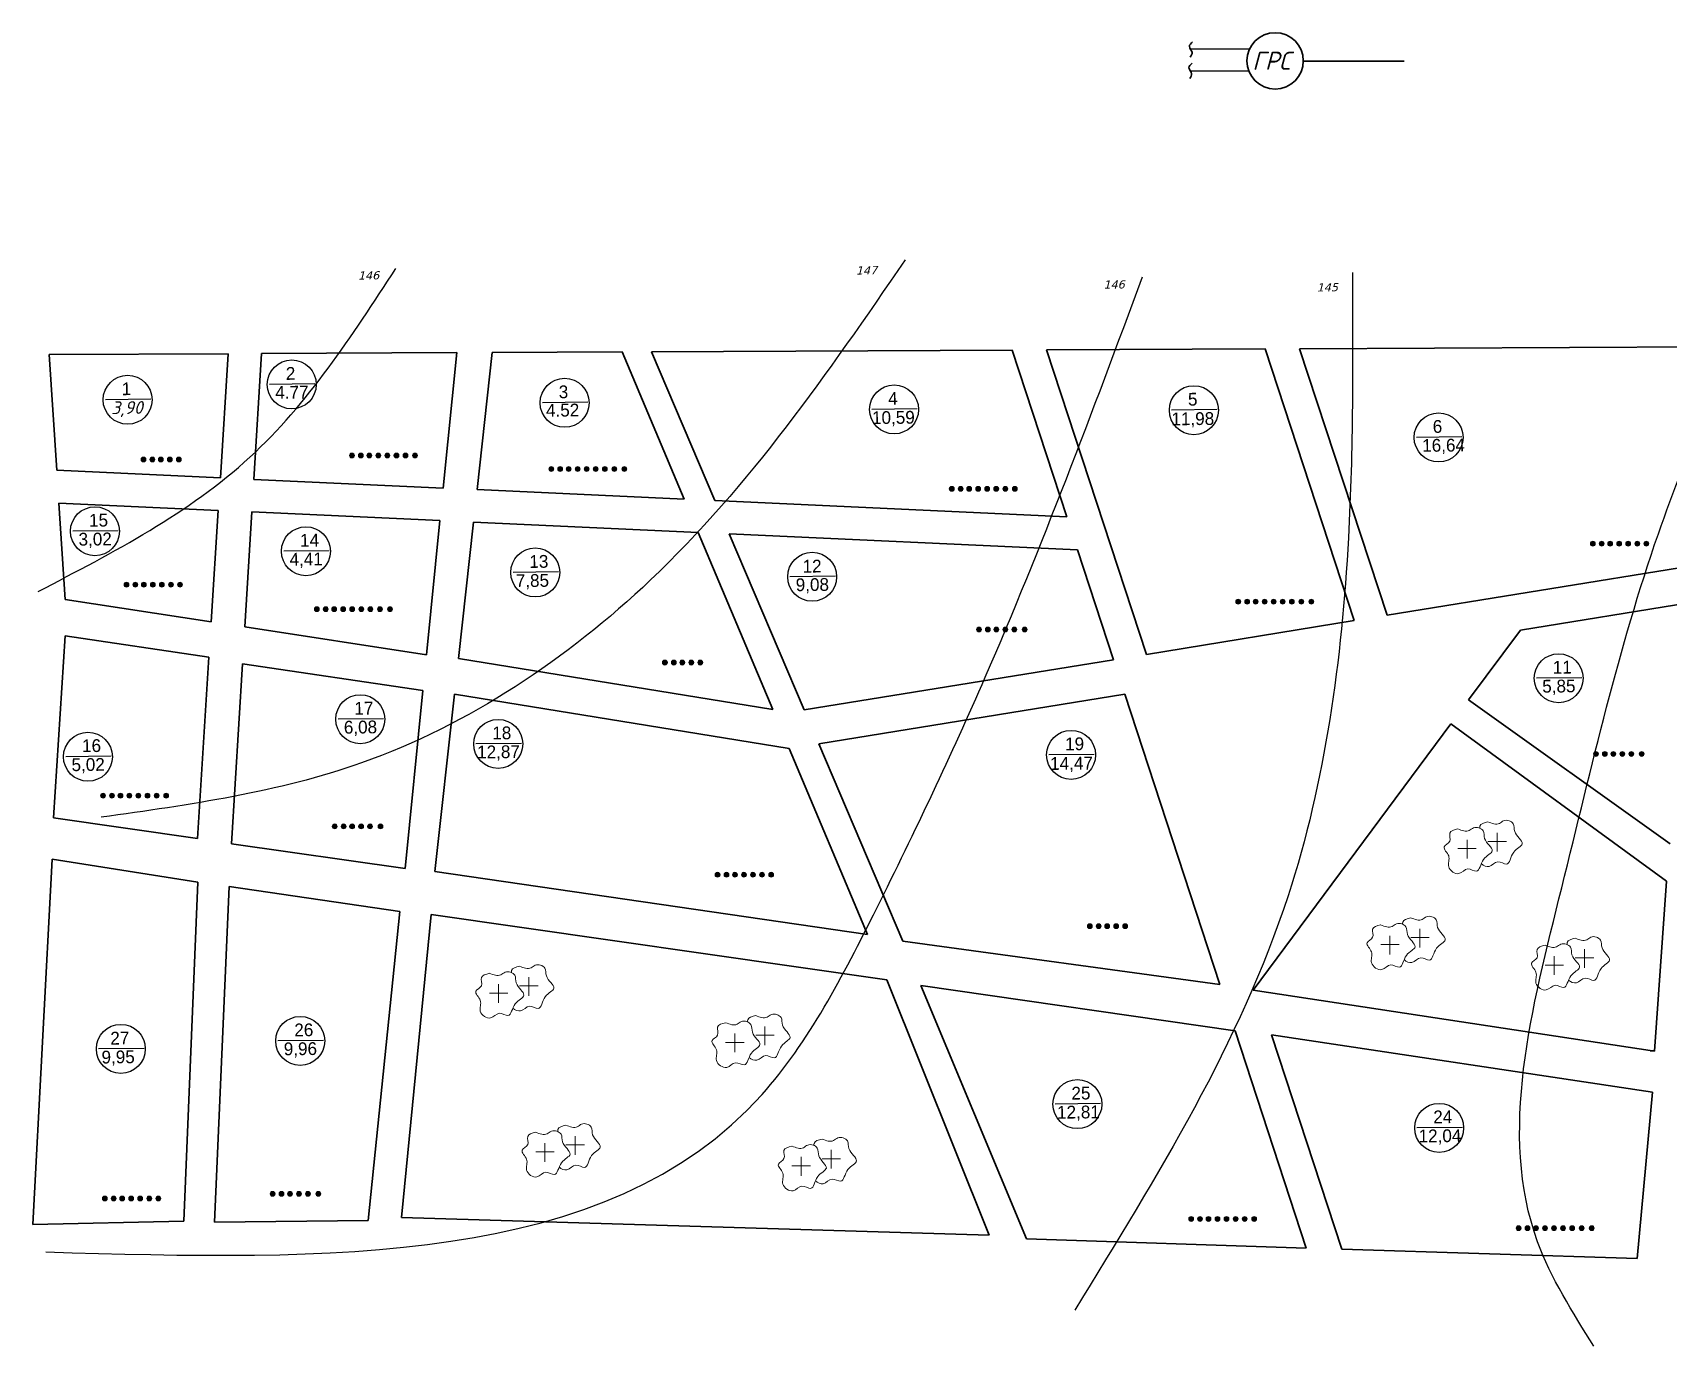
# Model space of a CAD drawing. Header units: millimetres. Extents: x -710977 to 10671, y -929782 to 89628.
# Drawn here: x 2108.1 to 2333.4, y 2163.4 to 2344.3 of the extents above; entities that cross this region are included whole.
import ezdxf

# ---------------------------------------------------------------- set-up
doc = ezdxf.new("R2010")
doc.units = ezdxf.units.MM
doc.header["$LTSCALE"] = 0.4
for name, color, linetype, lineweight in [('2', 5, 'Continuous', 50), ('Тонкая', 82, 'Continuous', 20), ('тп_кварт', 176, 'Continuous', 30)]:
    doc.layers.add(name, color=color, linetype=linetype, lineweight=lineweight)
doc.layers.add('GRP_workPlace', color=100, linetype='Continuous')
doc.layers.add('Площади', color=7, linetype='Continuous')
doc.styles.add('OSNOVNOY', font='simplex.shx', dxfattribs={"oblique": 15, "height": 2.5})
doc.styles.add('style1', font='verdana.ttf', dxfattribs={"oblique": 15})

msp = doc.modelspace()

# ---------------------------------------------------------------- hatches: boundary and pattern name
at = {"layer": 'Тонкая', "ltscale": 10}
for points in [[(2123.725, 2285.564, 1), (2123.054, 2285.564, 1)], [(2124.949, 2285.564, 1), (2124.278, 2285.564, 1)], [(2126.117, 2285.564, 1), (2125.446, 2285.564, 1)], [(2127.356, 2285.564, 1), (2126.685, 2285.564, 1)], [(2128.595, 2285.564, 1), (2127.924, 2285.564, 1)], [(2152.434, 2286.109, 1), (2151.763, 2286.109, 1)], [(2153.658, 2286.109, 1), (2152.987, 2286.109, 1)], [(2154.826, 2286.109, 1), (2154.155, 2286.109, 1)], [(2156.065, 2286.109, 1), (2155.394, 2286.109, 1)], [(2157.304, 2286.109, 1), (2156.633, 2286.109, 1)], [(2158.56, 2286.109, 1), (2157.889, 2286.109, 1)], [(2159.811, 2286.109, 1), (2159.14, 2286.109, 1)], [(2161.123, 2286.109, 1), (2160.452, 2286.109, 1)], [(2179.886, 2284.247, 1), (2179.215, 2284.247, 1)], [(2181.11, 2284.247, 1), (2180.439, 2284.247, 1)], [(2182.278, 2284.247, 1), (2181.606, 2284.247, 1)], [(2183.517, 2284.247, 1), (2182.845, 2284.247, 1)], [(2184.755, 2284.247, 1), (2184.084, 2284.247, 1)], [(2186.012, 2284.247, 1), (2185.341, 2284.247, 1)], [(2187.263, 2284.247, 1), (2186.591, 2284.247, 1)], [(2188.575, 2284.247, 1), (2187.904, 2284.247, 1)], [(2189.958, 2284.247, 1), (2189.286, 2284.247, 1)], [(2235.047, 2281.525, 1), (2234.376, 2281.525, 1)], [(2236.271, 2281.525, 1), (2235.6, 2281.525, 1)], [(2237.439, 2281.525, 1), (2236.767, 2281.525, 1)], [(2238.677, 2281.525, 1), (2238.006, 2281.525, 1)], [(2239.916, 2281.525, 1), (2239.245, 2281.525, 1)], [(2241.173, 2281.525, 1), (2240.502, 2281.525, 1)], [(2242.424, 2281.525, 1), (2241.752, 2281.525, 1)], [(2243.736, 2281.525, 1), (2243.065, 2281.525, 1)], [(2323.336, 2273.976, 1), (2322.665, 2273.976, 1)], [(2324.56, 2273.976, 1), (2323.889, 2273.976, 1)], [(2325.728, 2273.976, 1), (2325.057, 2273.976, 1)], [(2326.967, 2273.976, 1), (2326.295, 2273.976, 1)], [(2328.206, 2273.976, 1), (2327.534, 2273.976, 1)], [(2329.462, 2273.976, 1), (2328.791, 2273.976, 1)], [(2330.713, 2273.976, 1), (2330.042, 2273.976, 1)], [(2121.378, 2268.316, 1), (2120.707, 2268.316, 1)], [(2122.602, 2268.316, 1), (2121.931, 2268.316, 1)], [(2123.77, 2268.316, 1), (2123.099, 2268.316, 1)], [(2125.009, 2268.316, 1), (2124.338, 2268.316, 1)], [(2126.248, 2268.316, 1), (2125.576, 2268.316, 1)], [(2127.504, 2268.316, 1), (2126.833, 2268.316, 1)], [(2128.755, 2268.316, 1), (2128.084, 2268.316, 1)], [(2274.504, 2265.977, 1), (2273.832, 2265.977, 1)], [(2275.728, 2265.977, 1), (2275.056, 2265.977, 1)], [(2276.895, 2265.977, 1), (2276.224, 2265.977, 1)], [(2278.134, 2265.977, 1), (2277.463, 2265.977, 1)], [(2279.373, 2265.977, 1), (2278.702, 2265.977, 1)], [(2280.63, 2265.977, 1), (2279.958, 2265.977, 1)], [(2281.88, 2265.977, 1), (2281.209, 2265.977, 1)], [(2283.193, 2265.977, 1), (2282.521, 2265.977, 1)], [(2284.575, 2265.977, 1), (2283.904, 2265.977, 1)], [(2147.601, 2264.945, 1), (2146.93, 2264.945, 1)], [(2148.825, 2264.945, 1), (2148.154, 2264.945, 1)], [(2149.993, 2264.945, 1), (2149.322, 2264.945, 1)], [(2151.232, 2264.945, 1), (2150.561, 2264.945, 1)], [(2152.471, 2264.945, 1), (2151.8, 2264.945, 1)], [(2153.727, 2264.945, 1), (2153.056, 2264.945, 1)], [(2154.978, 2264.945, 1), (2154.307, 2264.945, 1)], [(2156.29, 2264.945, 1), (2155.619, 2264.945, 1)], [(2157.673, 2264.945, 1), (2157.002, 2264.945, 1)], [(2238.796, 2262.143, 1), (2238.124, 2262.143, 1)], [(2240.02, 2262.143, 1), (2239.348, 2262.143, 1)], [(2241.187, 2262.143, 1), (2240.516, 2262.143, 1)], [(2242.426, 2262.143, 1), (2241.755, 2262.143, 1)], [(2243.665, 2262.143, 1), (2242.994, 2262.143, 1)], [(2245.094, 2262.143, 1), (2244.423, 2262.143, 1)], [(2195.537, 2257.592, 1), (2194.866, 2257.592, 1)], [(2196.761, 2257.592, 1), (2196.09, 2257.592, 1)], [(2197.929, 2257.592, 1), (2197.258, 2257.592, 1)], [(2199.168, 2257.592, 1), (2198.497, 2257.592, 1)], [(2200.407, 2257.592, 1), (2199.736, 2257.592, 1)], [(2323.773, 2245.009, 1), (2323.102, 2245.009, 1)], [(2324.997, 2245.009, 1), (2324.326, 2245.009, 1)], [(2326.165, 2245.009, 1), (2325.493, 2245.009, 1)], [(2327.404, 2245.009, 1), (2326.732, 2245.009, 1)], [(2328.643, 2245.009, 1), (2327.971, 2245.009, 1)], [(2330.072, 2245.009, 1), (2329.4, 2245.009, 1)], [(2118.155, 2239.264, 1), (2117.484, 2239.264, 1)], [(2119.379, 2239.264, 1), (2118.708, 2239.264, 1)], [(2120.546, 2239.264, 1), (2119.875, 2239.264, 1)], [(2121.785, 2239.264, 1), (2121.114, 2239.264, 1)], [(2123.024, 2239.264, 1), (2122.353, 2239.264, 1)], [(2124.281, 2239.264, 1), (2123.61, 2239.264, 1)], [(2125.531, 2239.264, 1), (2124.86, 2239.264, 1)], [(2126.844, 2239.264, 1), (2126.172, 2239.264, 1)], [(2150.063, 2235.028, 1), (2149.391, 2235.028, 1)], [(2151.287, 2235.028, 1), (2150.615, 2235.028, 1)], [(2152.454, 2235.028, 1), (2151.783, 2235.028, 1)], [(2153.693, 2235.028, 1), (2153.022, 2235.028, 1)], [(2154.932, 2235.028, 1), (2154.261, 2235.028, 1)], [(2156.361, 2235.028, 1), (2155.69, 2235.028, 1)], [(2202.793, 2228.37, 1), (2202.121, 2228.37, 1)], [(2204.017, 2228.37, 1), (2203.345, 2228.37, 1)], [(2205.184, 2228.37, 1), (2204.513, 2228.37, 1)], [(2206.423, 2228.37, 1), (2205.752, 2228.37, 1)], [(2207.662, 2228.37, 1), (2206.991, 2228.37, 1)], [(2208.919, 2228.37, 1), (2208.248, 2228.37, 1)], [(2210.169, 2228.37, 1), (2209.498, 2228.37, 1)], [(2254.057, 2221.292, 1), (2253.385, 2221.292, 1)], [(2255.281, 2221.292, 1), (2254.609, 2221.292, 1)], [(2256.448, 2221.292, 1), (2255.777, 2221.292, 1)], [(2257.687, 2221.292, 1), (2257.016, 2221.292, 1)], [(2258.926, 2221.292, 1), (2258.255, 2221.292, 1)], [(2118.396, 2183.773, 1), (2117.724, 2183.773, 1)], [(2119.62, 2183.773, 1), (2118.948, 2183.773, 1)], [(2120.787, 2183.773, 1), (2120.116, 2183.773, 1)], [(2122.026, 2183.773, 1), (2121.355, 2183.773, 1)], [(2123.265, 2183.773, 1), (2122.594, 2183.773, 1)], [(2124.522, 2183.773, 1), (2123.85, 2183.773, 1)], [(2125.772, 2183.773, 1), (2125.101, 2183.773, 1)], [(2141.505, 2184.429, 1), (2140.833, 2184.429, 1)], [(2142.729, 2184.429, 1), (2142.057, 2184.429, 1)], [(2143.896, 2184.429, 1), (2143.225, 2184.429, 1)], [(2145.135, 2184.429, 1), (2144.464, 2184.429, 1)], [(2146.374, 2184.429, 1), (2145.703, 2184.429, 1)], [(2147.803, 2184.429, 1), (2147.132, 2184.429, 1)], [(2268.017, 2180.968, 1), (2267.346, 2180.968, 1)], [(2269.241, 2180.968, 1), (2268.57, 2180.968, 1)], [(2270.409, 2180.968, 1), (2269.737, 2180.968, 1)], [(2271.648, 2180.968, 1), (2270.976, 2180.968, 1)], [(2272.887, 2180.968, 1), (2272.215, 2180.968, 1)], [(2274.143, 2180.968, 1), (2273.472, 2180.968, 1)], [(2275.394, 2180.968, 1), (2274.722, 2180.968, 1)], [(2276.706, 2180.968, 1), (2276.035, 2180.968, 1)], [(2313.12, 2179.697, 1), (2312.449, 2179.697, 1)], [(2314.344, 2179.697, 1), (2313.673, 2179.697, 1)], [(2315.511, 2179.697, 1), (2314.84, 2179.697, 1)], [(2316.75, 2179.697, 1), (2316.079, 2179.697, 1)], [(2317.989, 2179.697, 1), (2317.318, 2179.697, 1)], [(2319.246, 2179.697, 1), (2318.575, 2179.697, 1)], [(2320.496, 2179.697, 1), (2319.825, 2179.697, 1)], [(2321.809, 2179.697, 1), (2321.137, 2179.697, 1)], [(2323.191, 2179.697, 1), (2322.52, 2179.697, 1)]]:
    msp.add_hatch(color=0, dxfattribs=at).paths.add_polyline_path(points)

# ---------------------------------------------------------------- linework, layer by layer
at = {"color": 241, "lineweight": 25}
for p, q in [((2146.997, 2295.977), (2140.743, 2295.907)), ((2124.4, 2293.863), (2118.146, 2293.794)), ((2184.586, 2293.443), (2178.332, 2293.373)), ((2229.958, 2292.532), (2223.704, 2292.463)), ((2271.248, 2292.427), (2264.994, 2292.357)), ((2304.963, 2288.674), (2298.71, 2288.605)), ((2119.899, 2275.755), (2113.645, 2275.685)), ((2148.959, 2272.997), (2142.705, 2272.927)), ((2180.541, 2270.078), (2174.287, 2270.008)), ((2218.677, 2269.486), (2212.424, 2269.416)), ((2321.495, 2255.509), (2315.241, 2255.44)), ((2156.44, 2249.863), (2150.186, 2249.794)), ((2175.433, 2246.459), (2169.179, 2246.39)), ((2118.935, 2244.701), (2112.681, 2244.632)), ((2254.332, 2244.951), (2248.078, 2244.881)), ((2148.166, 2205.56), (2141.912, 2205.49)), ((2123.461, 2204.462), (2117.208, 2204.393)), ((2255.202, 2196.853), (2248.949, 2196.783)), ((2305.036, 2193.58), (2298.782, 2193.511))]:
    msp.add_line(p, q, dxfattribs=at)
at = {"color": 0, "lineweight": 30}
for p, q in [((2110.974, 2236.232), (2112.589, 2261.286)), ((2130.82, 2233.347), (2110.974, 2236.232))]:
    msp.add_line(p, q, dxfattribs=at)
at = {"color": 241, "lineweight": 25}
for centre in [(2143.804, 2295.903), (2121.207, 2293.79), (2181.394, 2293.369), (2226.766, 2292.458), (2268.055, 2292.353), (2301.771, 2288.6), (2116.707, 2275.681), (2145.766, 2272.923), (2177.348, 2270.004), (2215.485, 2269.412), (2318.302, 2255.436), (2153.248, 2249.79), (2172.241, 2246.386), (2251.14, 2244.877), (2115.743, 2244.627), (2120.269, 2204.389), (2144.974, 2205.486), (2252.01, 2196.779), (2301.843, 2193.507)]:
    msp.add_circle(centre, 3.373, dxfattribs=at)
at = {"ltscale": 0.5}
for points in [[(2108.898, 2267.391), (2138.057, 2285.894), (2158.152, 2311.878)], [(2228.289, 2313.059), (2193.221, 2268.966), (2153.424, 2243.769), (2117.567, 2236.289)], [(2289.897, 2311.33), (2289.342, 2274.77), (2281.026, 2225.469), (2251.642, 2168.412)], [(2109.96, 2176.424), (2208.588, 2198.101), (2224.349, 2223.691), (2239.322, 2255.58), (2260.994, 2310.697)], [(2323.162, 2163.427), (2315.4, 2177.829), (2318.726, 2226.576), (2332.032, 2275.324), (2346.447, 2310.222)]]:
    msp.add_spline(points, degree=3, dxfattribs=at)
at = {"layer": 'GRP_workPlace', "color": 4, "lineweight": 30}
for p, q in [((2135.069, 2300.129), (2110.415, 2300.013)), ((2110.415, 2300.013), (2111.442, 2284.073)), ((2135.069, 2300.129), (2133.981, 2283.036)), ((2138.582, 2282.824), (2139.647, 2300.15)), ((2166.545, 2300.277), (2139.647, 2300.15)), ((2166.545, 2300.277), (2164.672, 2281.624)), ((2169.338, 2281.409), (2171.424, 2300.3)), ((2189.314, 2300.384), (2171.424, 2300.3)), ((2189.314, 2300.384), (2197.855, 2280.097)), ((2243.034, 2300.636), (2193.355, 2300.403)), ((2202.098, 2279.902), (2193.355, 2300.403)), ((2243.034, 2300.636), (2250.552, 2277.673)), ((2277.896, 2300.8), (2247.743, 2300.658)), ((2247.743, 2300.658), (2261.526, 2258.726)), ((2277.896, 2300.8), (2290.151, 2263.365)), ((2111.442, 2284.073), (2133.981, 2283.036)), ((2138.582, 2282.824), (2164.672, 2281.624)), ((2169.338, 2281.409), (2197.855, 2280.097)), ((2202.098, 2279.902), (2250.552, 2277.673)), ((2111.733, 2279.56), (2112.589, 2266.286)), ((2111.733, 2279.56), (2133.696, 2278.549)), ((2133.696, 2278.549), (2132.72, 2263.202)), ((2137.333, 2262.496), (2138.306, 2278.337)), ((2138.306, 2278.337), (2164.223, 2277.145)), ((2164.223, 2277.145), (2162.367, 2258.661)), ((2166.767, 2258.133), (2168.843, 2276.932)), ((2168.843, 2276.932), (2199.787, 2275.508)), ((2199.787, 2275.508), (2210.058, 2251.116)), ((2214.389, 2251.085), (2204.056, 2275.312)), ((2204.056, 2275.312), (2252.048, 2273.104)), ((2252.048, 2273.104), (2256.995, 2257.991)), ((2112.589, 2266.286), (2132.72, 2263.202)), ((2137.333, 2262.496), (2162.367, 2258.661)), ((2290.151, 2263.365), (2261.526, 2258.726)), ((2112.589, 2261.286), (2132.411, 2258.348)), ((2132.411, 2258.348), (2130.82, 2233.347)), ((2135.498, 2232.643), (2137.021, 2257.418)), ((2137.021, 2257.418), (2161.873, 2253.737)), ((2166.767, 2258.133), (2210.058, 2251.116)), ((2256.995, 2257.991), (2214.389, 2251.085)), ((2161.873, 2253.737), (2159.415, 2229.249)), ((2163.532, 2228.832), (2166.225, 2253.22)), ((2166.225, 2253.22), (2212.317, 2245.749)), ((2258.55, 2253.243), (2216.384, 2246.409)), ((2258.55, 2253.243), (2271.64, 2213.259)), ((2227.98, 2219.219), (2216.384, 2246.409)), ((2212.317, 2245.749), (2223.093, 2220.156)), ((2159.415, 2229.249), (2135.498, 2232.643)), ((2108.131, 2180.221), (2110.793, 2230.535)), ((2110.793, 2230.535), (2130.891, 2227.363)), ((2223.093, 2220.156), (2163.532, 2228.832)), ((2130.891, 2227.363), (2128.966, 2180.647)), ((2133.183, 2180.533), (2135.187, 2226.734)), ((2135.187, 2226.734), (2158.672, 2223.298)), ((2158.672, 2223.298), (2154.337, 2180.741)), ((2271.64, 2213.259), (2227.98, 2219.219)), ((2245.001, 2178.206), (2230.46, 2213.107)), ((2230.46, 2213.107), (2273.724, 2206.891)), ((2273.724, 2206.891), (2283.535, 2176.925)), ((2128.966, 2180.647), (2108.131, 2180.221)), ((2154.337, 2180.741), (2133.183, 2180.533)), ((2283.535, 2176.925), (2245.001, 2178.206))]:
    msp.add_line(p, q, dxfattribs=at)
at = {"layer": 'GRP_workPlace', "color": 6, "lineweight": 30}
for p, q in [((2339.002, 2301.087), (2282.605, 2300.822)), ((2282.605, 2300.822), (2294.676, 2264.099)), ((2336.64, 2270.901), (2294.676, 2264.099)), ((2336.244, 2265.837), (2313.04, 2262.075)), ((2305.899, 2252.449), (2313.04, 2262.075)), ((2305.899, 2252.449), (2333.646, 2232.629)), ((2331.24, 2198.436), (2278.755, 2206.311)), ((2278.755, 2206.311), (2288.451, 2176.813)), ((2329.124, 2175.514), (2331.24, 2198.436)), ((2288.451, 2176.813), (2329.124, 2175.514))]:
    msp.add_line(p, q, dxfattribs=at)
at = {"layer": 'GRP_workPlace', "color": 0, "lineweight": 30}
for p, q in [((2276.236, 2212.467), (2303.446, 2249.144)), ((2303.446, 2249.144), (2333.154, 2227.472)), ((2333.154, 2227.472), (2331.515, 2204.076)), ((2158.903, 2181.183), (2163, 2222.892)), ((2163, 2222.892), (2225.784, 2213.896)), ((2225.784, 2213.896), (2239.867, 2178.744)), ((2331.515, 2204.076), (2276.236, 2212.467)), ((2330.965, 2204.076), (2331.521, 2204.16)), ((2239.867, 2178.744), (2158.903, 2181.183))]:
    msp.add_line(p, q, dxfattribs=at)
at = {"layer": 'Тонкая', "color": 0}
for p, q in [((2305.677, 2231.967), (2305.677, 2233.187)), ((2305.677, 2233.187), (2305.677, 2230.604)), ((2309.824, 2234.164), (2309.824, 2231.581)), ((2309.824, 2232.945), (2309.824, 2234.164)), ((2295.054, 2218.745), (2295.054, 2219.964)), ((2295.054, 2219.964), (2295.054, 2217.381)), ((2299.202, 2220.942), (2299.202, 2218.359)), ((2299.202, 2219.723), (2299.202, 2220.942)), ((2317.702, 2215.94), (2317.702, 2217.16)), ((2317.702, 2217.16), (2317.702, 2214.576)), ((2321.85, 2218.137), (2321.85, 2215.554)), ((2321.85, 2216.918), (2321.85, 2218.137)), ((2172.302, 2212.081), (2172.302, 2213.3)), ((2172.302, 2213.3), (2172.302, 2210.717)), ((2176.45, 2214.278), (2176.45, 2211.695)), ((2176.45, 2213.058), (2176.45, 2214.278)), ((2204.832, 2205.28), (2204.832, 2206.499)), ((2204.832, 2206.499), (2204.832, 2203.916)), ((2208.98, 2207.477), (2208.98, 2204.894)), ((2208.98, 2206.257), (2208.98, 2207.477)), ((2182.828, 2192.388), (2182.828, 2189.804)), ((2182.828, 2191.168), (2182.828, 2192.388)), ((2178.681, 2190.191), (2178.681, 2191.41)), ((2178.681, 2191.41), (2178.681, 2188.827)), ((2218.122, 2190.475), (2218.122, 2187.892)), ((2218.122, 2189.255), (2218.122, 2190.475)), ((2213.975, 2188.278), (2213.975, 2189.497)), ((2213.975, 2189.497), (2213.975, 2186.914))]:
    msp.add_line(p, q, dxfattribs=at)
at = {"layer": 'Тонкая', "color": 0, "ltscale": 10}
for centre in [(2123.39, 2285.564), (2124.614, 2285.564), (2125.781, 2285.564), (2127.02, 2285.564), (2128.259, 2285.564), (2152.099, 2286.109), (2153.323, 2286.109), (2154.49, 2286.109), (2155.729, 2286.109), (2156.968, 2286.109), (2158.225, 2286.109), (2159.475, 2286.109), (2160.788, 2286.109), (2179.55, 2284.247), (2180.774, 2284.247), (2181.942, 2284.247), (2183.181, 2284.247), (2184.42, 2284.247), (2185.676, 2284.247), (2186.927, 2284.247), (2188.239, 2284.247), (2189.622, 2284.247), (2234.711, 2281.525), (2235.935, 2281.525), (2237.103, 2281.525), (2238.342, 2281.525), (2239.581, 2281.525), (2240.837, 2281.525), (2242.088, 2281.525), (2243.4, 2281.525), (2323.001, 2273.976), (2324.225, 2273.976), (2325.392, 2273.976), (2326.631, 2273.976), (2327.87, 2273.976), (2329.127, 2273.976), (2330.377, 2273.976), (2121.043, 2268.316), (2122.267, 2268.316), (2123.434, 2268.316), (2124.673, 2268.316), (2125.912, 2268.316), (2127.169, 2268.316), (2128.419, 2268.316), (2274.168, 2265.977), (2275.392, 2265.977), (2276.56, 2265.977), (2277.798, 2265.977), (2279.037, 2265.977), (2280.294, 2265.977), (2281.545, 2265.977), (2282.857, 2265.977), (2284.24, 2265.977), (2147.266, 2264.945), (2148.49, 2264.945), (2149.657, 2264.945), (2150.896, 2264.945), (2152.135, 2264.945), (2153.392, 2264.945), (2154.642, 2264.945), (2155.955, 2264.945), (2157.337, 2264.945), (2238.46, 2262.143), (2239.684, 2262.143), (2240.852, 2262.143), (2242.091, 2262.143), (2243.33, 2262.143), (2244.759, 2262.143), (2195.202, 2257.592), (2196.426, 2257.592), (2197.593, 2257.592), (2198.832, 2257.592), (2200.071, 2257.592), (2323.437, 2245.009), (2324.661, 2245.009), (2325.829, 2245.009), (2327.068, 2245.009), (2328.307, 2245.009), (2329.736, 2245.009), (2117.819, 2239.264), (2119.043, 2239.264), (2120.211, 2239.264), (2121.45, 2239.264), (2122.689, 2239.264), (2123.945, 2239.264), (2125.196, 2239.264), (2126.508, 2239.264), (2149.727, 2235.028), (2150.951, 2235.028), (2152.119, 2235.028), (2153.358, 2235.028), (2154.597, 2235.028), (2156.026, 2235.028), (2202.457, 2228.37), (2203.681, 2228.37), (2204.849, 2228.37), (2206.088, 2228.37), (2207.327, 2228.37), (2208.583, 2228.37), (2209.834, 2228.37), (2253.721, 2221.292), (2254.945, 2221.292), (2256.113, 2221.292), (2257.352, 2221.292), (2258.59, 2221.292), (2118.06, 2183.773), (2119.284, 2183.773), (2120.452, 2183.773), (2121.69, 2183.773), (2122.929, 2183.773), (2124.186, 2183.773), (2125.437, 2183.773), (2141.169, 2184.429), (2142.393, 2184.429), (2143.561, 2184.429), (2144.799, 2184.429), (2146.038, 2184.429), (2147.467, 2184.429), (2267.681, 2180.968), (2268.905, 2180.968), (2270.073, 2180.968), (2271.312, 2180.968), (2272.551, 2180.968), (2273.807, 2180.968), (2275.058, 2180.968), (2276.37, 2180.968), (2312.784, 2179.697), (2314.008, 2179.697), (2315.176, 2179.697), (2316.415, 2179.697), (2317.654, 2179.697), (2318.91, 2179.697), (2320.161, 2179.697), (2321.473, 2179.697), (2322.856, 2179.697)]:
    msp.add_circle(centre, 0.336, dxfattribs=at)
at = {"layer": 'Тонкая', "color": 0}
for points in [[(2304.413, 2234.683), (2303.303, 2234.083), (2303.303, 2232.973), (2302.537, 2232.208), (2303.152, 2230.963), (2303.152, 2229.463), (2304.563, 2228.533), (2305.785, 2229.172), (2306.965, 2228.863), (2307.96, 2230.488), (2309.141, 2231.669), (2308.101, 2233.363), (2307.895, 2234.413), (2306.575, 2234.833), (2305.989, 2234.47), (2304.408, 2234.677)], [(2308.556, 2232.945), (2311.109, 2232.945)], [(2304.409, 2231.967), (2306.961, 2231.967)], [(2293.791, 2221.461), (2292.68, 2220.861), (2292.68, 2219.751), (2291.915, 2218.985), (2292.53, 2217.741), (2292.53, 2216.241), (2293.941, 2215.311), (2295.163, 2215.949), (2296.342, 2215.641), (2297.338, 2217.266), (2298.518, 2218.446), (2297.479, 2220.141), (2297.273, 2221.191), (2295.952, 2221.611), (2295.367, 2221.248), (2293.785, 2221.455)], [(2297.933, 2219.723), (2300.486, 2219.723)], [(2316.439, 2218.656), (2315.328, 2218.056), (2315.328, 2216.946), (2314.563, 2216.181), (2315.178, 2214.936), (2315.178, 2213.436), (2316.589, 2212.506), (2317.811, 2213.145), (2318.99, 2212.836), (2319.986, 2214.461), (2321.166, 2215.641), (2320.127, 2217.336), (2319.921, 2218.386), (2318.6, 2218.806), (2318.015, 2218.443), (2316.433, 2218.65)], [(2293.786, 2218.745), (2296.339, 2218.745)], [(2320.581, 2216.918), (2323.134, 2216.918)], [(2171.039, 2214.796), (2169.928, 2214.196), (2169.928, 2213.086), (2169.163, 2212.321), (2169.778, 2211.076), (2169.778, 2209.576), (2171.189, 2208.646), (2172.411, 2209.285), (2173.59, 2208.976), (2174.586, 2210.601), (2175.766, 2211.782), (2174.727, 2213.476), (2174.521, 2214.526), (2173.2, 2214.946), (2172.615, 2214.584), (2171.033, 2214.79)], [(2316.434, 2215.94), (2318.987, 2215.94)], [(2175.181, 2213.058), (2177.734, 2213.058)], [(2171.034, 2212.081), (2173.587, 2212.081)], [(2203.569, 2207.995), (2202.458, 2207.395), (2202.458, 2206.285), (2201.693, 2205.52), (2202.308, 2204.276), (2202.308, 2202.776), (2203.719, 2201.846), (2204.941, 2202.484), (2206.12, 2202.176), (2207.116, 2203.8), (2208.296, 2204.981), (2207.257, 2206.675), (2207.051, 2207.725), (2205.73, 2208.145), (2205.145, 2207.783), (2203.563, 2207.99)], [(2207.711, 2206.257), (2210.264, 2206.257)], [(2203.564, 2205.28), (2206.117, 2205.28)], [(2177.417, 2192.906), (2176.306, 2192.306), (2176.306, 2191.196), (2175.541, 2190.431), (2176.156, 2189.186), (2176.156, 2187.686), (2177.567, 2186.756), (2178.789, 2187.395), (2179.969, 2187.086), (2180.964, 2188.711), (2182.145, 2189.892), (2181.105, 2191.586), (2180.899, 2192.636), (2179.578, 2193.056), (2178.993, 2192.694), (2177.412, 2192.9)], [(2177.412, 2190.191), (2179.965, 2190.191)], [(2181.56, 2191.168), (2184.113, 2191.168)], [(2212.711, 2190.993), (2211.6, 2190.393), (2211.6, 2189.283), (2210.835, 2188.518), (2211.45, 2187.273), (2211.45, 2185.774), (2212.861, 2184.844), (2214.083, 2185.482), (2215.263, 2185.174), (2216.258, 2186.798), (2217.439, 2187.979), (2216.399, 2189.673), (2216.193, 2190.723), (2214.872, 2191.143), (2214.287, 2190.781), (2212.705, 2190.987)], [(2212.706, 2188.278), (2215.259, 2188.278)], [(2216.854, 2189.255), (2219.407, 2189.255)]]:
    msp.add_spline(points, degree=3, dxfattribs=at)
for points, knots in [([(2308.561, 2235.661), (2308.053, 2235.534), (2307.425, 2235.377), (2307.428, 2234.885), (2307.438, 2234.785)], [0, 0, 0, 0, 1.2624019, 1.5601918, 1.5601918, 1.5601918, 1.5601918]), ([(2307.643, 2229.9), (2307.938, 2229.615), (2308.893, 2229.203), (2309.783, 2230.577), (2311.557, 2229.259), (2311.69, 2231.698), (2314.096, 2232.6), (2311.983, 2233.975), (2312.321, 2235.606), (2310.844, 2236.087), (2309.934, 2235.129), (2309.122, 2235.438), (2308.555, 2235.655)], [6.9446187, 6.9446187, 6.9446187, 6.9446187, 8.0326898, 9.4115689, 10.6307294, 12.536176, 14.2057588, 16.1935864, 17.2635322, 18.6495446, 19.3379741, 20.9331365, 20.9331365, 20.9331365, 20.9331365]), ([(2297.938, 2222.438), (2297.43, 2222.311), (2296.802, 2222.155), (2296.806, 2221.662), (2296.816, 2221.562)], [0, 0, 0, 0, 1.2624019, 1.5601918, 1.5601918, 1.5601918, 1.5601918]), ([(2297.02, 2216.678), (2297.316, 2216.393), (2298.271, 2215.981), (2299.16, 2217.354), (2300.934, 2216.036), (2301.067, 2218.475), (2303.474, 2219.377), (2301.36, 2220.753), (2301.699, 2222.384), (2300.222, 2222.865), (2299.312, 2221.906), (2298.5, 2222.216), (2297.933, 2222.432)], [6.9446187, 6.9446187, 6.9446187, 6.9446187, 8.0326898, 9.4115689, 10.6307294, 12.536176, 14.2057588, 16.1935864, 17.2635322, 18.6495446, 19.3379741, 20.9331365, 20.9331365, 20.9331365, 20.9331365]), ([(2320.586, 2219.633), (2320.078, 2219.507), (2319.45, 2219.35), (2319.454, 2218.858), (2319.464, 2218.757)], [0, 0, 0, 0, 1.2624019, 1.5601918, 1.5601918, 1.5601918, 1.5601918]), ([(2319.668, 2213.873), (2319.964, 2213.588), (2320.919, 2213.176), (2321.808, 2214.55), (2323.582, 2213.231), (2323.715, 2215.67), (2326.122, 2216.572), (2324.008, 2217.948), (2324.347, 2219.579), (2322.87, 2220.06), (2321.96, 2219.102), (2321.148, 2219.411), (2320.581, 2219.627)], [6.9446187, 6.9446187, 6.9446187, 6.9446187, 8.0326898, 9.4115689, 10.6307294, 12.536176, 14.2057588, 16.1935864, 17.2635322, 18.6495446, 19.3379741, 20.9331365, 20.9331365, 20.9331365, 20.9331365]), ([(2175.186, 2215.774), (2174.678, 2215.647), (2174.05, 2215.491), (2174.054, 2214.998), (2174.064, 2214.898)], [0, 0, 0, 0, 1.2624019, 1.5601918, 1.5601918, 1.5601918, 1.5601918]), ([(2174.268, 2210.013), (2174.564, 2209.729), (2175.519, 2209.316), (2176.408, 2210.69), (2178.182, 2209.372), (2178.315, 2211.811), (2180.722, 2212.713), (2178.608, 2214.088), (2178.947, 2215.72), (2177.47, 2216.201), (2176.56, 2215.242), (2175.748, 2215.552), (2175.181, 2215.768)], [6.9446187, 6.9446187, 6.9446187, 6.9446187, 8.0326898, 9.4115689, 10.6307294, 12.536176, 14.2057588, 16.1935864, 17.2635322, 18.6495446, 19.3379741, 20.9331365, 20.9331365, 20.9331365, 20.9331365]), ([(2207.716, 2208.973), (2207.208, 2208.846), (2206.58, 2208.69), (2206.584, 2208.197), (2206.594, 2208.097)], [0, 0, 0, 0, 1.2624019, 1.5601918, 1.5601918, 1.5601918, 1.5601918]), ([(2206.798, 2203.213), (2207.094, 2202.928), (2208.049, 2202.516), (2208.938, 2203.889), (2210.712, 2202.571), (2210.845, 2205.01), (2213.252, 2205.912), (2211.138, 2207.288), (2211.477, 2208.919), (2210, 2209.4), (2209.09, 2208.441), (2208.278, 2208.751), (2207.71, 2208.967)], [6.9446187, 6.9446187, 6.9446187, 6.9446187, 8.0326898, 9.4115689, 10.6307294, 12.536176, 14.2057588, 16.1935864, 17.2635322, 18.6495446, 19.3379741, 20.9331365, 20.9331365, 20.9331365, 20.9331365]), ([(2180.646, 2188.123), (2180.942, 2187.838), (2181.897, 2187.426), (2182.786, 2188.8), (2184.561, 2187.482), (2184.694, 2189.921), (2187.1, 2190.823), (2184.987, 2192.198), (2185.325, 2193.829), (2183.848, 2194.311), (2182.938, 2193.352), (2182.126, 2193.661), (2181.559, 2193.878)], [6.9446187, 6.9446187, 6.9446187, 6.9446187, 8.0326898, 9.4115689, 10.6307294, 12.536176, 14.2057588, 16.1935864, 17.2635322, 18.6495446, 19.3379741, 20.9331365, 20.9331365, 20.9331365, 20.9331365]), ([(2181.565, 2193.884), (2181.056, 2193.757), (2180.429, 2193.6), (2180.432, 2193.108), (2180.442, 2193.008)], [0, 0, 0, 0, 1.2624019, 1.5601918, 1.5601918, 1.5601918, 1.5601918]), ([(2216.858, 2191.971), (2216.35, 2191.844), (2215.722, 2191.688), (2215.726, 2191.195), (2215.736, 2191.095)], [0, 0, 0, 0, 1.2624019, 1.5601918, 1.5601918, 1.5601918, 1.5601918]), ([(2215.94, 2186.211), (2216.236, 2185.926), (2217.191, 2185.514), (2218.08, 2186.887), (2219.855, 2185.569), (2219.988, 2188.008), (2222.394, 2188.91), (2220.281, 2190.286), (2220.619, 2191.917), (2219.142, 2192.398), (2218.232, 2191.439), (2217.42, 2191.749), (2216.853, 2191.965)], [6.9446187, 6.9446187, 6.9446187, 6.9446187, 8.0326898, 9.4115689, 10.6307294, 12.536176, 14.2057588, 16.1935864, 17.2635322, 18.6495446, 19.3379741, 20.9331365, 20.9331365, 20.9331365, 20.9331365])]:
    msp.add_open_spline(points, degree=3, knots=knots, dxfattribs=at)
at = {"layer": 'тп_кварт'}
for p, q in [((2275.739, 2342.119), (2267.596, 2342.069)), ((2275.62, 2339.087), (2267.61, 2339.028)), ((2283.124, 2340.4), (2297.015, 2340.4))]:
    msp.add_line(p, q, dxfattribs=at)
msp.add_circle((2279.246, 2340.463), 3.878, dxfattribs=at)
for points in [[(2267.89, 2343.09), (2267.439, 2342.447), (2267.805, 2341.633), (2267.559, 2340.957)], [(2267.833, 2340.146), (2267.382, 2339.503), (2267.748, 2338.689), (2267.502, 2338.013)]]:
    msp.add_spline(points, degree=3, dxfattribs=at)

# ---------------------------------------------------------------- texts
at = {"color": 2, "ltscale": 0.5, "attachment_point": 1, "rotation": 0.63657}
for s, width, insert, char_height in [('2', 5.01493, (2142.981, 2298.287), 1.759), ('1', 5.01493, (2120.384, 2296.174), 1.759), ('4.{\\Ftxt|c204;77}', 8.51432, (2141.531, 2295.677), 1.75896), ('3', 5.01493, (2180.57, 2295.753), 1.759), ('{\\fISOCPEUR|b0|i1|c204|p34;3,90}', 8.51432, (2118.934, 2293.564), 1.75896), ('4.{\\Ftxt|c204;52}', 8.51432, (2178.82, 2293.211), 1.75896), ('4', 5.01493, (2225.942, 2294.843), 1.759), ('5', 5.01493, (2267.232, 2294.737), 1.759), ('{\\Ftxt|c204;10,59}', 8.51432, (2223.722, 2292.196), 1.75896), ('{\\Ftxt|c204;11,98}', 8.51432, (2264.959, 2292.025), 1.75896), ('6', 5.01493, (2300.948, 2290.985), 1.759), ('{\\Ftxt|c204;16,64}', 8.51432, (2299.498, 2288.374), 1.75896), ('15', 5.01493, (2115.883, 2278.066), 1.759), ('{\\Ftxt|c204;3,02}', 8.51432, (2114.433, 2275.455), 1.75896), ('14', 5.01493, (2144.943, 2275.307), 1.759), ('{\\Ftxt|c204;4,41}', 8.51432, (2143.493, 2272.697), 1.75896), ('13', 5.01493, (2176.525, 2272.389), 1.759), ('12', 5.01493, (2214.155, 2271.737), 1.759), ('{\\Ftxt|c204;7,85}', 8.51432, (2174.657, 2269.746), 1.75896), ('{\\Ftxt|c204;9,08}', 8.51432, (2213.212, 2269.186), 1.75896), ('11', 5.01493, (2317.479, 2257.82), 1.759), ('{\\Ftxt|c204;5,85}', 8.51432, (2316.029, 2255.21), 1.75896), ('17', 5.01493, (2152.424, 2252.174), 1.759), ('{\\Ftxt|c204;6,08}', 8.51432, (2150.974, 2249.564), 1.75896), ('18', 5.01493, (2171.417, 2248.77), 1.759), ('16', 5.01493, (2114.919, 2247.012), 1.759), ('{\\Ftxt|c204;12,87}', 8.51432, (2169.332, 2246.149), 1.75896), ('19', 5.01493, (2250.316, 2247.261), 1.759), ('{\\Ftxt|c204;5,02}', 8.51432, (2113.469, 2244.401), 1.75896), ('{\\Ftxt|c204;14,47}', 8.51432, (2248.253, 2244.567), 1.75896), ('26', 5.01493, (2144.15, 2207.87), 1.759), ('27', 5.01493, (2118.806, 2206.734), 1.759), ('{\\Ftxt|c204;9,95}', 8.51432, (2117.598, 2204.131), 1.75896), ('{\\Ftxt|c204;9,96}', 8.51432, (2142.7, 2205.26), 1.75896), ('25', 5.01493, (2251.186, 2199.163), 1.759), ('{\\Ftxt|c204;12,81}', 8.51432, (2249.206, 2196.533), 1.75896), ('24', 5.01493, (2301.02, 2195.891), 1.759), ('{\\Ftxt|c204;12,04}', 8.51432, (2299.002, 2193.262), 1.75896)]:
    msp.add_mtext_dynamic_manual_height_columns(s, width=width, gutter_width=17.59, heights=[0], dxfattribs=dict(at, insert=insert, char_height=char_height))
at = {"layer": '2', "color": 7, "style": 'OSNOVNOY', "oblique": 15, "width": 0.9}
msp.add_text('ГРС', height=2.5, dxfattribs=at).set_placement((2276.107, 2339.227))
at = {"layer": 'Площади', "color": 0, "lineweight": 30, "style": 'style1', "oblique": 15}
for s, p in [('146', (2152.929, 2310.338)), ('147', (2221.514, 2311.033)), ('146', (2255.609, 2309.086)), ('145', (2284.984, 2308.696))]:
    msp.add_text(s, height=1.12, rotation=0.71037, dxfattribs=at).set_placement(p)

doc.saveas('drawing.dxf')
